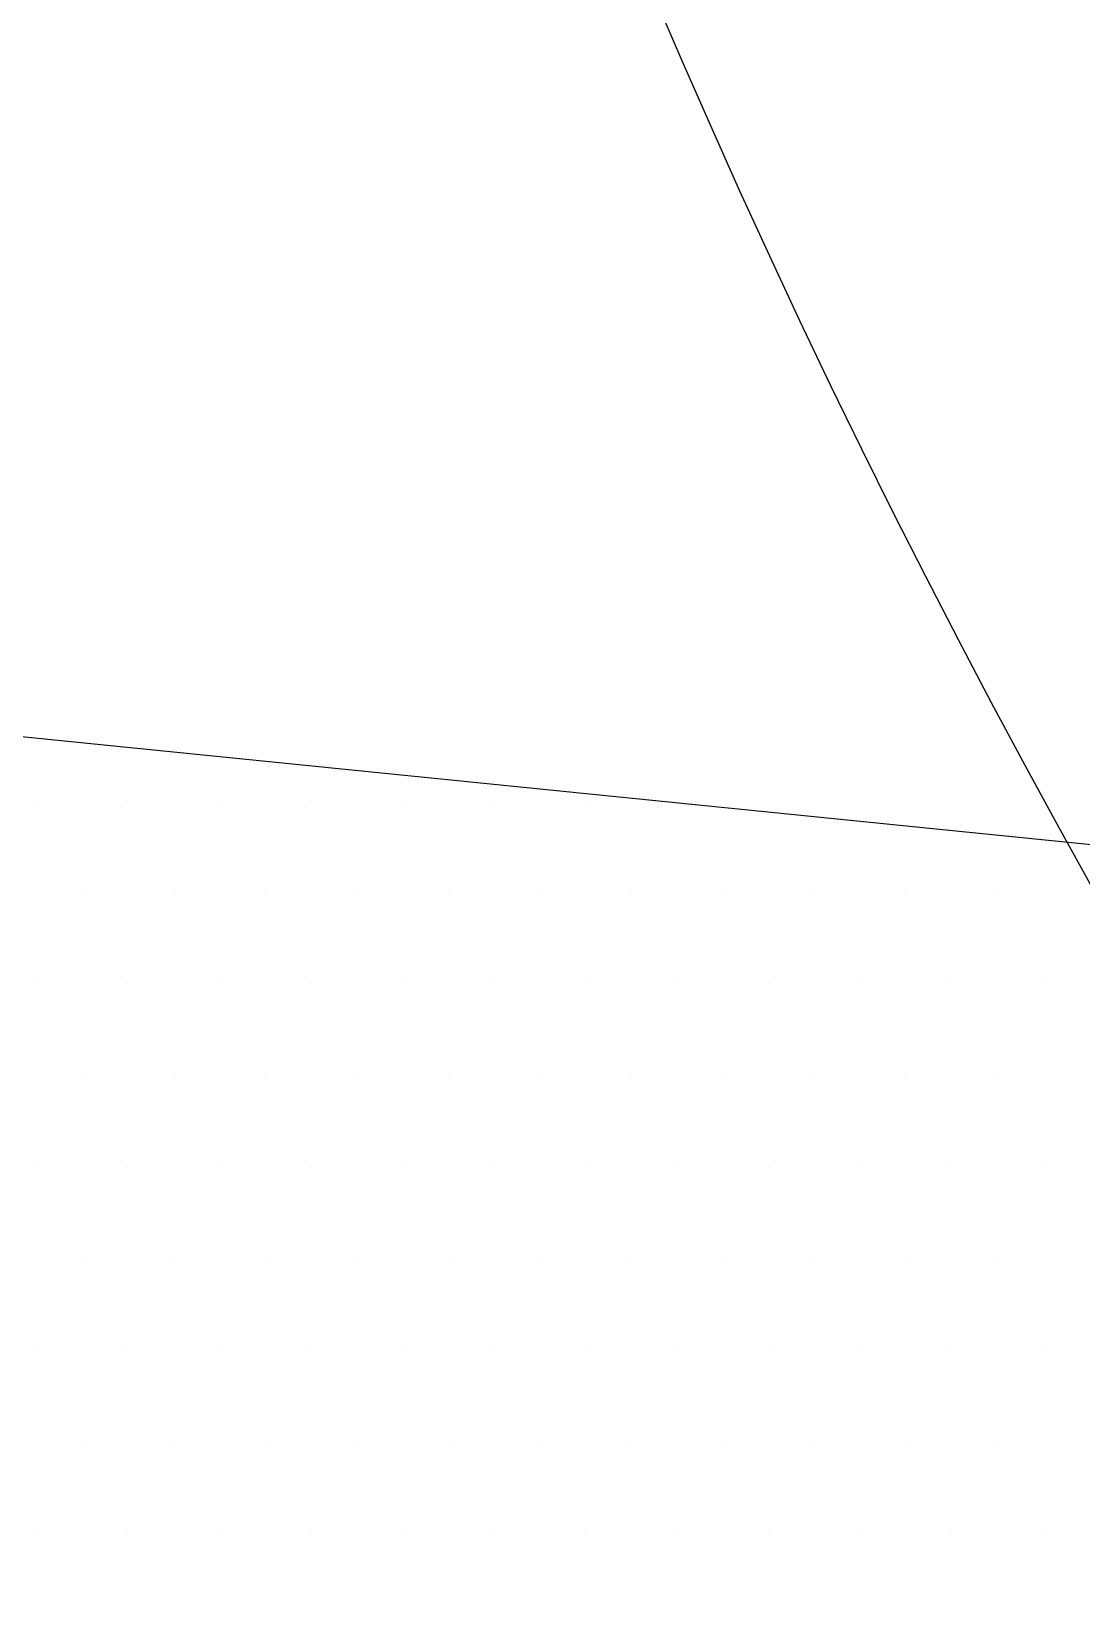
# Model space of a CAD drawing. Header units: millimetres. Extents: x -1573 to 210, y -360 to 557.
# Drawn here: x -501.705 to -501.073, y 19.742 to 20.695 of the extents above; entities that cross this region are included whole.
import ezdxf

# ---------------------------------------------------------------- set-up
doc = ezdxf.new("R2010")
doc.units = ezdxf.units.MM
doc.header["$LTSCALE"] = 2
doc.linetypes.add('CACHEX2', pattern=[0.75, 0.5, -0.25])
for name, color, linetype in [('CALQUE_7', 4, 'Continuous'), ('CARTOUCHE', 7, 'Continuous'), ('rosace', 7, 'Continuous')]:
    doc.layers.add(name, color=color, linetype=linetype)

# ---------------------------------------------------------------- blocks, each defined once
blk = doc.blocks.new('A$C715108E3')
at = {"layer": 'CALQUE_7', "color": 131}
for p, q in [((-19.8354, -18.3761), (-19.8354, -18.3761)), ((-19.7444, -18.3761), (-19.7444, -18.3761)), ((-19.6523, -18.3761), (-19.6523, -18.3761)), ((-19.5603, -18.3761), (-19.5603, -18.3761)), ((-19.469, -18.3761), (-19.469, -18.3761)), ((-19.377, -18.3761), (-19.377, -18.3761)), ((-19.2852, -18.3761), (-19.2852, -18.3761)), ((-19.7899, -18.4684), (-19.7899, -18.4684)), ((-19.6979, -18.4684), (-19.6979, -18.4684)), ((-19.6066, -18.4684), (-19.6066, -18.4684)), ((-19.5146, -18.4684), (-19.5146, -18.4684)), ((-19.4228, -18.4684), (-19.4228, -18.4684)), ((-19.3313, -18.4684), (-19.3313, -18.4684)), ((-19.2395, -18.4684), (-19.2395, -18.4684)), ((-19.1476, -18.4684), (-19.1476, -18.4684)), ((-19.0562, -18.4684), (-19.0562, -18.4684)), ((-18.9643, -18.4684), (-18.9643, -18.4684)), ((-18.8725, -18.4684), (-18.8725, -18.4684)), ((-19.8354, -18.5599), (-19.8354, -18.5599)), ((-19.7444, -18.5599), (-19.7444, -18.5599)), ((-19.6523, -18.5599), (-19.6523, -18.5599)), ((-19.5603, -18.5599), (-19.5603, -18.5599)), ((-19.469, -18.5599), (-19.469, -18.5599)), ((-19.377, -18.5599), (-19.377, -18.5599)), ((-19.2852, -18.5599), (-19.2852, -18.5599)), ((-19.1941, -18.5599), (-19.1941, -18.5599)), ((-19.1019, -18.5599), (-19.1019, -18.5599)), ((-19.0101, -18.5599), (-19.0101, -18.5599)), ((-18.9186, -18.5599), (-18.9186, -18.5599)), ((-18.8268, -18.5599), (-18.8268, -18.5599)), ((-19.7899, -18.6525), (-19.7899, -18.6525)), ((-19.6979, -18.6525), (-19.6979, -18.6525)), ((-19.6066, -18.6525), (-19.6066, -18.6525)), ((-19.5146, -18.6525), (-19.5146, -18.6525)), ((-19.4228, -18.6525), (-19.4228, -18.6525)), ((-19.3313, -18.6525), (-19.3313, -18.6525)), ((-19.2395, -18.6525), (-19.2395, -18.6525)), ((-19.1476, -18.6525), (-19.1476, -18.6525)), ((-19.0562, -18.6525), (-19.0562, -18.6525)), ((-18.9643, -18.6525), (-18.9643, -18.6525)), ((-18.8725, -18.6525), (-18.8725, -18.6525)), ((-19.8354, -18.7438), (-19.8354, -18.7438)), ((-19.7444, -18.7438), (-19.7444, -18.7438)), ((-19.6523, -18.7438), (-19.6523, -18.7438)), ((-19.5603, -18.7438), (-19.5603, -18.7438)), ((-19.469, -18.7438), (-19.469, -18.7438)), ((-19.377, -18.7438), (-19.377, -18.7438)), ((-19.2852, -18.7438), (-19.2852, -18.7438)), ((-19.1941, -18.7438), (-19.1941, -18.7438)), ((-19.1019, -18.7438), (-19.1019, -18.7438)), ((-19.0101, -18.7438), (-19.0101, -18.7438)), ((-18.9186, -18.7438), (-18.9186, -18.7438)), ((-18.8268, -18.7438), (-18.8268, -18.7438)), ((-19.7899, -18.835), (-19.7899, -18.835)), ((-19.6979, -18.835), (-19.6979, -18.835)), ((-19.6066, -18.835), (-19.6066, -18.835)), ((-19.5146, -18.835), (-19.5146, -18.835)), ((-19.4228, -18.835), (-19.4228, -18.835)), ((-19.3313, -18.835), (-19.3313, -18.835)), ((-19.2395, -18.835), (-19.2395, -18.835)), ((-19.1476, -18.835), (-19.1476, -18.835)), ((-19.0562, -18.835), (-19.0562, -18.835)), ((-18.9643, -18.835), (-18.9643, -18.835)), ((-18.8725, -18.835), (-18.8725, -18.835)), ((-19.8354, -18.9276), (-19.8354, -18.9276)), ((-19.7444, -18.9276), (-19.7444, -18.9276)), ((-19.6523, -18.9276), (-19.6523, -18.9276)), ((-19.5603, -18.9276), (-19.5603, -18.9276)), ((-19.469, -18.9276), (-19.469, -18.9276)), ((-19.377, -18.9276), (-19.377, -18.9276)), ((-19.2852, -18.9276), (-19.2852, -18.9276)), ((-19.1941, -18.9276), (-19.1941, -18.9276)), ((-19.1019, -18.9276), (-19.1019, -18.9276)), ((-19.0101, -18.9276), (-19.0101, -18.9276)), ((-18.9186, -18.9276), (-18.9186, -18.9276)), ((-18.8268, -18.9276), (-18.8268, -18.9276)), ((-19.7899, -19.0189), (-19.7899, -19.0189)), ((-19.6979, -19.0189), (-19.6979, -19.0189)), ((-19.6066, -19.0189), (-19.6066, -19.0189)), ((-19.5146, -19.0189), (-19.5146, -19.0189)), ((-19.4228, -19.0189), (-19.4228, -19.0189)), ((-19.3313, -19.0189), (-19.3313, -19.0189)), ((-19.2395, -19.0189), (-19.2395, -19.0189)), ((-19.1476, -19.0189), (-19.1476, -19.0189)), ((-19.0562, -19.0189), (-19.0562, -19.0189)), ((-18.9643, -19.0189), (-18.9643, -19.0189)), ((-18.8725, -19.0189), (-18.8725, -19.0189)), ((-19.8354, -19.1101), (-19.8354, -19.1101)), ((-19.7444, -19.1101), (-19.7444, -19.1101)), ((-19.6523, -19.1101), (-19.6523, -19.1101)), ((-19.5603, -19.1101), (-19.5603, -19.1101)), ((-19.469, -19.1101), (-19.469, -19.1101)), ((-19.377, -19.1101), (-19.377, -19.1101)), ((-19.2852, -19.1101), (-19.2852, -19.1101)), ((-19.1941, -19.1101), (-19.1941, -19.1101)), ((-19.1019, -19.1101), (-19.1019, -19.1101)), ((-19.0101, -19.1101), (-19.0101, -19.1101)), ((-18.9186, -19.1101), (-18.9186, -19.1101)), ((-18.8268, -19.1101), (-18.8268, -19.1101))]:
    blk.add_line(p, q, dxfattribs=at)
blk.add_lwpolyline([(-13.895, -18.9134), (-20.3713, -18.2597), (-20.2455, -18.5991), (-19.5037, -19.9063), (-19.4659, -20.0075), (-15.0643, -20.4719)], dxfattribs=at)
blk = doc.blocks.new('A$C581E6685')
at = {"layer": 'rosace', "color": 32, "linetype": 'CACHEX2', "ltscale": 1.5}
blk.add_ellipse((-38.0538, 23.8138), major_axis=(-19.0311, -3.534), ratio=0.590567, dxfattribs=at)
at = {"layer": 'rosace', "color": 32}
blk.add_ellipse((-37.6144, 23.8499), major_axis=(-13.5768, -4.2839), ratio=0.791971, dxfattribs=at)
at = {"layer": 'CARTOUCHE'}
blk.add_blockref('A$C715108E3', (-31.6739, 36.3189), dxfattribs=at)

msp = doc.modelspace()

# ---------------------------------------------------------------- linework, layer by layer
at = {"layer": 'CARTOUCHE'}
msp.add_rational_spline([(-508.06649, 33.7081), (-508.06649, 22.81694), (-508.06649, 11.92578), (-508.06649, 8.08578), (-504.22649, 8.08578), (-458.68722, 8.08578), (-413.14796, 8.08578), (-409.30796, 8.08578), (-409.30796, 11.92578), (-409.30796, 22.81694), (-409.30796, 33.7081), (-409.30796, 37.5481), (-413.14796, 37.5481), (-458.68722, 37.5481), (-504.22649, 37.5481), (-508.06649, 37.5481), (-508.06649, 33.7081)], [1, 1, 1, 0.707106781187, 1, 1, 1, 0.707106781187, 1, 1, 1, 0.707106781187, 1, 1, 1, 0.707106781187, 1], degree=2, knots=[0, 0, 0, 1, 1, 2.570796, 2.570796, 3.570796, 3.570796, 5.141593, 5.141593, 6.141593, 6.141593, 7.712389, 7.712389, 8.712389, 8.712389, 10.283185, 10.283185, 10.283185], dxfattribs=at)

# ---------------------------------------------------------------- block references
at = {"layer": 'CARTOUCHE', "xscale": 0.6, "yscale": 0.6, "zscale": 0.6}
msp.add_blockref('A$C581E6685', (-470.79575, 9.46636), dxfattribs=at)

doc.saveas('drawing.dxf')
